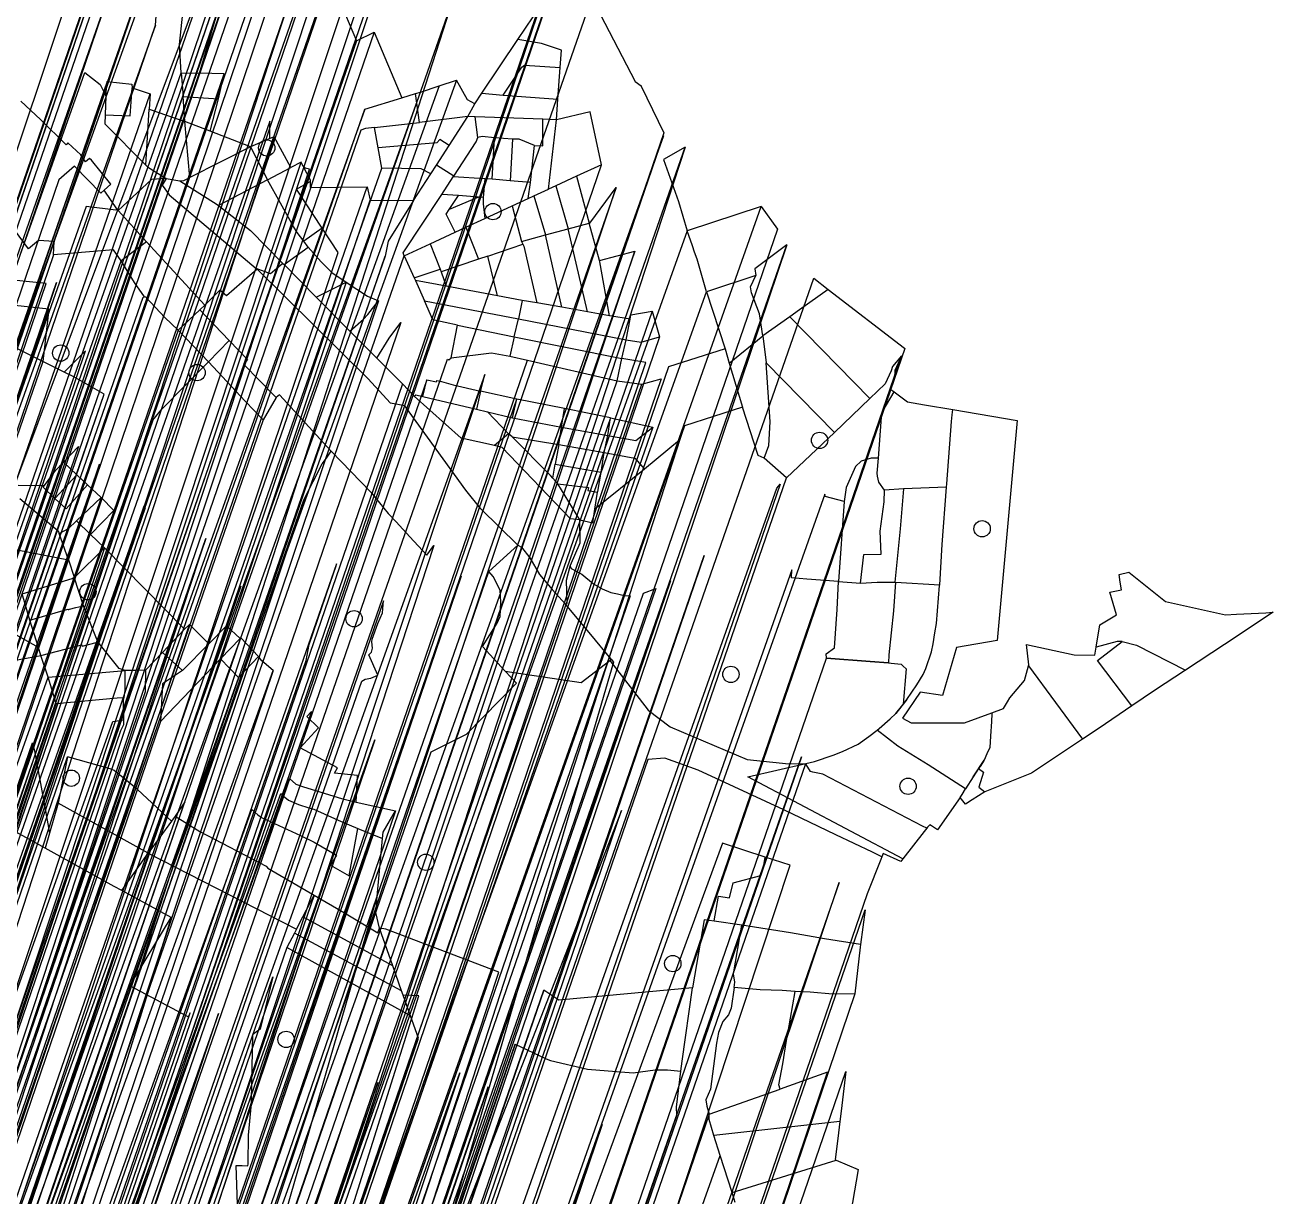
# Model space of a CAD drawing. Extents: x -1515 to 3065, y -1614 to 5536.
# Drawn here: x 1549 to 3065, y 3149 to 4571 of the extents above; entities that cross this region are included whole.
import ezdxf

# ---------------------------------------------------------------- set-up
doc = ezdxf.new("R2010")
doc.units = 0
doc.header["$MEASUREMENT"] = 0
doc.layers.add('0710400000', color=7, linetype='CONTINUOUS')
doc.layers.add('ZONA', color=3, linetype='CONTINUOUS')

msp = doc.modelspace()

# ---------------------------------------------------------------- linework, layer by layer
at = {"layer": '0710400000', "color": 5}
for p, q in [((1895.5, 4959.4), (398.3, 524.1)), ((1718.4, 4954.1), (228.4, 525.2)), ((228.4, 525.2), (1751, 4939.5)), ((1901.3, 4931.8), (373.2, 508.3)), ((1905.2, 4934.1), (383.7, 516.9)), ((383.7, 516.9), (1901.3, 4931.8)), ((398.3, 524.1), (1919.1, 4938.4)), ((398.3, 524.1), (1905.2, 4934.1)), ((1889.1, 4918.1), (355.3, 456.9)), ((373.2, 508.3), (1890.9, 4921.8)), ((1938.6, 4922.9), (442.7, 485.3)), ((442.7, 485.3), (1982.9, 4892.1)), ((474.5, 472.2), (2009.6, 4892.9)), ((1982.9, 4892.1), (474.5, 472.2)), ((2009.6, 4892.9), (499.9, 479.7)), ((538.6, 450.8), (2058, 4866.5)), ((1697.5, 4806.3), (152.5, 320)), ((228.4, 525.2), (1697.5, 4806.3)), ((2234.3, 4771.7), (713.6, 342)), ((712.3, 331.2), (2233.1, 4745.2)), ((2233.1, 4745.2), (721.3, 321.8)), ((1727, 4726), (184.6, 310.2)), ((214.8, 310.4), (1727, 4726)), ((1789.3, 4689.1), (142.4, 292.7)), ((275.3, 300.2), (1789.3, 4689.1)), ((390, 296.1), (1899.5, 4686.6)), ((132.7, 266.4), (1715.5, 4674.4)), ((1640.7, 4654.3), (110.8, 213.6)), ((1644.3, 4662.6), (122.4, 239.9)), ((122.4, 239.9), (1640.7, 4654.3)), ((132.7, 266.4), (1644.3, 4662.6)), ((495.1, 169.4), (1987.3, 4648.2)), ((1657.3, 4628.4), (110.8, 213.6)), ((136.2, 156.6), (1657.3, 4628.4)), ((454.3, 147), (1946, 4626.9)), ((474.6, 158.4), (1967.2, 4637.8)), ((1707.2, 4571.1), (1711.5, 4625)), ((1827.3, 4615.2), (271.9, 96.1)), ((329.3, 104.8), (1851.2, 4615)), ((389.9, 112.7), (1873.6, 4611.4)), ((412, 124.6), (1901, 4611.7)), ((2073, 4615.7), (516, 181.8)), ((667.5, 264.2), (2073, 4615.7)), ((2182.1, 4616.9), (684.5, 205.6)), ((1736.6, 4547.4), (1744.5, 4622.8)), ((1760.9, 4512.7), (1791.6, 4618.1)), ((1925.2, 4614.5), (1951.5, 4551.9)), ((705.8, 212.8), (2237.4, 4604.3)), ((2237.4, 4604.3), (2290, 4502.7)), ((2147.5, 4553.8), (2165.8, 4581.1)), ((1707.2, 4571.1), (136.2, 156.6)), ((183.1, 103.6), (1707.2, 4571.1)), ((1951.5, 4551.9), (412, 124.6)), ((1972.8, 4562.7), (454.3, 147)), ((1951.5, 4551.9), (1972.8, 4562.7)), ((1972.8, 4562.7), (2006.3, 4482.8)), ((2103.7, 4488.5), (2147.5, 4553.8)), ((2176.1, 4548.8), (2147.5, 4553.8)), ((2177.2, 4548.5), (2176.1, 4548.8)), ((2200.2, 4540.5), (2177.2, 4548.5)), ((1738.5, 4513.3), (1736.6, 4547.4)), ((2198.8, 4519.6), (2200.2, 4540.5)), ((2129.6, 4485.9), (2152.3, 4520)), ((2152.3, 4520), (2155.4, 4522.5)), ((2155.4, 4522.5), (2198.8, 4519.6)), ((2196.1, 4481.1), (2198.8, 4519.6)), ((65.1, 123.9), (1621.4, 4513.4)), ((1648.6, 4502.8), (131.6, 107.7)), ((182.9, 98.8), (1738.5, 4513.3)), ((271.9, 96.1), (1790.5, 4511.9)), ((2072.9, 4504.4), (514.4, 180.2)), ((1621.4, 4513.4), (1639.9, 4498.9)), ((1647, 4485.2), (1648.6, 4502.8)), ((1648.6, 4502.8), (1678.7, 4499.3)), ((1738.5, 4513.3), (1740.8, 4484.3)), ((1738.5, 4513.3), (1760.9, 4512.7)), ((1790.5, 4511.9), (1760.9, 4512.7)), ((1783.9, 4481.7), (1790.5, 4511.9)), ((2051.8, 4497.2), (2072.9, 4504.4)), ((2086.3, 4480.3), (2072.9, 4504.4)), ((2290, 4502.7), (2297, 4497.5)), ((182.9, 98.8), (1700.6, 4487.8)), ((474.6, 158.4), (2029.3, 4489.8)), ((2051.8, 4497.2), (495.1, 169.4)), ((1639.9, 4498.9), (1647, 4485.2)), ((1676.7, 4460.8), (1678.8, 4494.9)), ((1678.7, 4499.3), (1678.8, 4494.9)), ((1678.8, 4494.9), (1700.6, 4487.8)), ((1700.6, 4487.8), (1699.6, 4469.1)), ((2006.3, 4482.8), (2023, 4487.9)), ((2023, 4487.9), (2029.3, 4489.8)), ((2027.8, 4452.7), (2023, 4487.9)), ((2029.3, 4489.8), (2051.8, 4497.2)), ((2095, 4475.5), (2103.7, 4488.5)), ((2103.7, 4488.5), (2129.6, 4485.9)), ((2297, 4497.5), (2297.2, 4497)), ((2297.2, 4497), (2324.6, 4440.4)), ((1567.8, 4456.5), (1543.8, 4478.9)), ((1647, 4485.2), (1646.2, 4462.1)), ((1743.1, 4454), (1740.8, 4484.3)), ((1740.8, 4484.3), (1783.9, 4481.7)), ((1773.8, 4442.2), (1783.9, 4481.7)), ((1961.5, 4469), (2006.3, 4482.8)), ((2095, 4475.5), (2086.3, 4480.3)), ((2086.7, 4460.1), (2095, 4475.5)), ((2129.6, 4485.9), (2196.1, 4481.1)), ((2194.4, 4456.2), (2196.1, 4481.1)), ((1961.5, 4469), (412, 124.6)), ((418.2, 45.6), (1961.5, 4469)), ((1646.2, 4462.1), (1645.9, 4451.1)), ((1646.2, 4462.1), (1676.7, 4460.8)), ((1695.7, 4400.8), (1699.6, 4469.1)), ((1699.6, 4469.1), (1743.1, 4454)), ((2086.7, 4460.1), (2027.8, 4452.7)), ((2064, 4424.9), (2086.7, 4460.1)), ((2095.7, 4459.8), (2086.7, 4460.1)), ((2177.6, 4456.8), (2095.7, 4459.8)), ((2098.7, 4434.5), (2095.7, 4459.8)), ((2194.4, 4456.2), (2177.6, 4456.8)), ((2177.7, 4424.6), (2177.6, 4456.8)), ((2235.3, 4465.7), (2194.4, 4456.2)), ((2248.8, 4401.6), (2235.3, 4465.7)), ((1846.2, 4454.4), (323.9, 104.1)), ((1956.5, 4443.5), (428.1, 21.9)), ((1598.9, 4425.8), (1567.8, 4456.5)), ((1645.9, 4451.1), (1695.7, 4400.8)), ((1773.8, 4442.2), (1743.1, 4454)), ((1748.8, 4386), (1743.1, 4454)), ((1822.6, 4423.4), (1773.8, 4442.2)), ((1846.3, 4433.4), (1846.2, 4454.4)), ((1962.2, 4445.5), (1956.5, 4443.5)), ((1973.2, 4446.6), (1962.2, 4445.5)), ((1973.2, 4446.6), (2027.8, 4452.7)), ((1977.7, 4422), (1973.2, 4446.6)), ((2184.6, 4371.7), (2194.4, 4456.2)), ((1851.6, 4435.6), (418.2, 45.6)), ((2324.4, 4436.8), (738.6, -10.3)), ((2324.6, 4440.3), (807, 21.6)), ((807, 21.6), (2324.4, 4436.8)), ((1600.8, 4428), (1598.9, 4425.8)), ((1616.5, 4413.6), (1600.8, 4428)), ((1846.3, 4433.4), (1822.6, 4423.4)), ((1851.6, 4435.6), (1846.3, 4433.4)), ((1871.6, 4398), (1851.6, 4435.6)), ((2048.8, 4428), (1977.7, 4422)), ((2052.5, 4432), (2048.8, 4428)), ((2064, 4424.9), (2052.5, 4432)), ((2069.5, 4387.6), (2096.7, 4429.5)), ((2096.7, 4429.5), (2098.7, 4434.5)), ((2104.2, 4435.9), (2098.7, 4434.5)), ((2119, 4434.4), (2104.2, 4435.9)), ((2116.1, 4383.8), (2119, 4434.4)), ((2141, 4432.7), (2119, 4434.4)), ((2141, 4432.7), (2138.1, 4382)), ((2148.8, 4432.4), (2141, 4432.7)), ((2167.6, 4424.8), (2148.8, 4432.4)), ((2324.6, 4440.4), (2324.6, 4440.3)), ((808.4, 18.8), (2350.7, 4423)), ((2350.7, 4423), (895.7, -25.1)), ((1622.2, 4405), (1616.5, 4413.6)), ((1822.6, 4423.4), (1748.8, 4386)), ((1822.6, 4423.4), (1843.2, 4383.3)), ((1982.2, 4397.3), (1977.7, 4422)), ((2048.5, 4401), (2064, 4424.9)), ((2162.6, 4380), (2167.6, 4424.8)), ((2167.6, 4424.8), (2177.7, 4424.6)), ((2350.7, 4423), (2324.1, 4407.7)), ((428.1, 21.9), (1884, 4404.6)), ((439.9, -19.1), (1982.2, 4397.3)), ((439.9, -19.1), (1894.3, 4396.3)), ((738.6, -10.3), (2248.8, 4401.6)), ((1608.7, 4399.9), (1589.9, 4383.3)), ((1640.8, 4366.8), (1608.7, 4399.9)), ((1627.3, 4408.9), (1622.2, 4405)), ((1629.7, 4407.1), (1627.3, 4408.9)), ((1652.9, 4378), (1629.7, 4407.1)), ((1695.7, 4400.8), (1697.4, 4399.1)), ((1697.4, 4399.1), (1720.4, 4384.9)), ((1843.2, 4383.3), (1871.6, 4398)), ((1884, 4404.6), (1871.6, 4398)), ((1886.6, 4399.5), (1884, 4404.6)), ((1889.1, 4397.4), (1886.6, 4399.5)), ((1886.6, 4399.5), (1895, 4383.3)), ((1894.3, 4396.3), (1889.1, 4397.4)), ((2030.1, 4396.7), (1982.2, 4397.3)), ((2041.5, 4390.3), (2030.1, 4396.7)), ((2041.5, 4390.3), (2048.5, 4401)), ((2069.5, 4387.6), (2048.5, 4401)), ((2248.8, 4401.6), (2218.7, 4387.5)), ((2324.1, 4407.7), (2342.6, 4356.9)), ((1589.9, 4383.3), (67.8, -59.8)), ((1702.5, 4383.4), (1661.8, 4345.9)), ((1720.4, 4384.9), (1702.5, 4383.4)), ((1720.4, 4384.9), (1715.2, 4376.6)), ((1720.4, 4384.9), (1736.9, 4381.9)), ((1736.9, 4381.9), (1741.8, 4382.5)), ((1736.9, 4381.9), (1782.2, 4353.2)), ((1741.8, 4382.5), (1748.8, 4386)), ((1843.2, 4383.3), (1783.8, 4352)), ((1874.9, 4326.4), (1843.2, 4383.3)), ((1878.4, 4371.7), (1895, 4381.2)), ((1895, 4383.3), (1895, 4381.2)), ((1895, 4381.2), (1895.2, 4373.9)), ((2020.8, 4358.1), (2041.5, 4390.3)), ((2055.1, 4365.5), (2069, 4386.7)), ((2069, 4386.7), (2069.5, 4387.6)), ((2107.4, 4384.3), (2069, 4386.7)), ((2107.4, 4384.3), (2105.4, 4361.7)), ((2116.1, 4383.8), (2107.4, 4384.3)), ((2138.1, 4382), (2116.1, 4383.8)), ((2162.6, 4380), (2138.1, 4382)), ((2218.7, 4387.5), (2193.4, 4375.7)), ((2218.7, 4387.5), (2234.1, 4330.5)), ((439.9, -19.1), (1964.3, 4374.7)), ((2266.9, 4373.7), (738.6, -10.3)), ((769, -114.9), (2266.9, 4373.7)), ((1645.1, 4370.8), (1640.8, 4366.8)), ((1645.1, 4370.8), (1652.9, 4378)), ((1661.2, 4346.8), (1645.1, 4370.8)), ((1715.2, 4376.6), (1724, 4365.1)), ((1909.6, 4324.4), (1878.4, 4371.7)), ((1895.2, 4373.9), (1964.3, 4374.7)), ((1964.3, 4374.7), (1968.1, 4358.5)), ((2160.1, 4360.7), (2162.6, 4380)), ((2166.8, 4363.7), (2184.6, 4371.7)), ((2193.4, 4375.7), (2184.6, 4371.7)), ((2193.4, 4375.7), (2208.6, 4323.6)), ((2234.8, 4330.7), (2266.9, 4373.7)), ((1623, 4351), (67.8, -59.8)), ((460.5, -100.1), (1968.1, 4358.5)), ((895.7, -25.1), (2442.9, 4350.9)), ((1659.1, 4346.4), (1623, 4351)), ((1724, 4365.1), (1829.7, 4275.4)), ((1782.2, 4353.2), (1783.8, 4352)), ((1783.8, 4352), (1822.6, 4321.8)), ((1968.1, 4358.5), (2020.8, 4358.1)), ((2020.8, 4358.1), (1990, 4308.5)), ((2008.2, 4294.4), (2055.1, 4365.5)), ((2075.1, 4364), (2055.1, 4365.5)), ((2064.1, 4347), (2075.1, 4364)), ((2099.5, 4362.1), (2064.1, 4347)), ((2099.5, 4362.1), (2075.1, 4364)), ((2105.4, 4361.7), (2099.5, 4362.1)), ((2105.4, 4361.7), (2105.3, 4354.2)), ((2105.3, 4354.2), (2107.2, 4336.4)), ((2107.2, 4336.4), (2140.5, 4351.8)), ((2140.5, 4351.8), (2160.1, 4360.7)), ((2140.5, 4351.8), (2151.9, 4308.3)), ((2160.1, 4360.7), (2166.8, 4363.7)), ((2166.8, 4363.7), (2181.1, 4316.2)), ((2342.6, 4356.9), (2353.2, 4321.4)), ((2442.9, 4350.9), (2353.2, 4321.4)), ((2442.9, 4350.9), (2462.7, 4323.1)), ((1552.9, 4299.2), (1524.8, 4337.9)), ((1661.2, 4346.8), (1659.1, 4346.4)), ((1661.8, 4345.9), (1661.2, 4346.8)), ((1661.8, 4345.9), (1696.5, 4308)), ((2060.5, 4341.5), (2064.1, 4347)), ((2071.1, 4319.8), (2060.5, 4341.5)), ((2084.1, 4325.8), (2107.2, 4336.4)), ((2353.2, 4321.4), (769, -114.9)), ((2462.7, 4323.1), (944.5, -94.2)), ((1822.6, 4321.8), (1862, 4281.6)), ((1879.5, 4319.3), (1874.9, 4326.4)), ((1909.6, 4324.4), (1887.4, 4308.8)), ((1929, 4295), (1909.6, 4324.4)), ((2071.1, 4319.8), (2084.1, 4325.8)), ((2084.1, 4325.8), (2099.6, 4286.7)), ((2181.1, 4316.2), (2208.6, 4323.6)), ((2208.6, 4323.6), (2234.1, 4330.5)), ((2232.1, 4222.9), (2208.6, 4323.6)), ((2234.1, 4330.5), (2234.8, 4330.7)), ((2246.4, 4285.3), (2234.1, 4330.5)), ((2359.4, 4303.2), (2353.2, 4321.4)), ((1584.2, 4308.3), (67.8, -59.8)), ((1565, 4309.6), (1552.9, 4299.2)), ((1584.2, 4308.3), (1565, 4309.6)), ((1583.4, 4292.1), (1584.2, 4308.3)), ((1696.5, 4308), (1665.6, 4284.7)), ((1696.5, 4308), (1767.1, 4231)), ((1887.4, 4308.8), (1879.5, 4319.3)), ((1892.8, 4301.6), (1887.4, 4308.8)), ((1990, 4308.5), (1986.1, 4290.4)), ((2009.5, 4290.9), (2040.9, 4305.6)), ((2040.9, 4305.6), (2071.1, 4319.8)), ((2040.9, 4305.6), (2053, 4274.6)), ((2151.9, 4308.3), (2181.1, 4316.2)), ((2151.9, 4308.3), (2153.6, 4304.9)), ((2200.8, 4228.4), (2181.1, 4316.2)), ((1583.4, 4292.1), (62.1, -157.9)), ((460.5, -100.1), (1929, 4295)), ((1986.1, 4290.4), (460.5, -100.1)), ((469.3, -134.3), (2009.5, 4290.9)), ((469.3, -134.3), (1986.1, 4290.4)), ((2289.3, 4296.5), (769, -114.9)), ((790.6, -189), (2289.3, 4296.5)), ((944.5, -94.2), (2474.2, 4304.1)), ((2474.2, 4304.1), (972.8, -140.7)), ((1656.4, 4298.1), (1583.4, 4292.1)), ((1665.6, 4284.7), (1656.4, 4298.1)), ((1863.4, 4280.2), (1892.8, 4301.6)), ((1892.8, 4301.6), (1908.6, 4283.4)), ((2009.5, 4290.9), (2008.2, 4294.4)), ((2009.5, 4290.9), (2021.5, 4264)), ((2110.8, 4290.5), (2099.6, 4286.7)), ((2110.8, 4290.5), (2153.6, 4304.9)), ((2122.6, 4242.4), (2110.8, 4290.5)), ((2153.6, 4304.9), (2154.7, 4302.5)), ((2154.7, 4302.5), (2170.3, 4233.7)), ((2246.4, 4285.3), (2289.3, 4296.5)), ((2361.9, 4295.3), (2359.4, 4303.2)), ((2365.1, 4286.9), (2361.9, 4295.3)), ((2474.2, 4304.1), (2435.2, 4275.2)), ((103.8, -157.2), (1665.6, 4284.7)), ((1681.8, 4258.7), (1665.6, 4284.7)), ((1829.7, 4275.4), (1830.7, 4274.6)), ((1846.8, 4268.9), (1829.7, 4275.4)), ((1862, 4281.6), (1846.8, 4268.9)), ((1862, 4281.6), (1863.4, 4280.2)), ((1902.3, 4240.6), (1863.4, 4280.2)), ((1908.6, 4283.4), (1921.6, 4270.7)), ((2098.3, 4286.3), (2054.1, 4271.4)), ((2099.6, 4286.7), (2098.3, 4286.3)), ((2246.8, 4283.8), (2246.4, 4285.3)), ((2258.7, 4218.2), (2246.8, 4283.8)), ((2376.6, 4247.2), (2365.1, 4286.9)), ((2435.2, 4275.2), (2436.3, 4267)), ((972.8, -140.7), (2506.7, 4263.7)), ((1574.5, 4257.4), (1517.8, 4263)), ((1830.7, 4274.6), (1793.5, 4242.3)), ((1832.8, 4272.8), (1830.7, 4274.6)), ((1965, 4142.1), (1832.8, 4272.8)), ((1921.6, 4270.7), (1938.8, 4259.1)), ((2021.5, 4264), (2053, 4274.6)), ((2021.5, 4264), (2022.9, 4260.8)), ((2022.9, 4260.8), (2033.8, 4236.3)), ((2060.4, 4253.9), (2022.9, 4260.8)), ((2053, 4274.6), (2054.1, 4271.4)), ((2054.1, 4271.4), (2060.4, 4253.9)), ((2436.3, 4267), (2376.6, 4247.2)), ((2430, 4253.3), (2436.3, 4267)), ((2506.7, 4263.7), (2524.4, 4250.2)), ((62.1, -157.9), (1574.5, 4257.4)), ((67.6, -157.4), (1587.2, 4258.7)), ((1587.2, 4258.7), (103.8, -157.2)), ((1938.8, 4259.1), (468.3, -134.7)), ((790.6, -189), (2376.6, 4247.2)), ((1694, 4241.2), (1681.8, 4258.7)), ((1785.3, 4249.1), (1767.1, 4231)), ((1793.5, 4242.3), (1785.3, 4249.1)), ((1902.3, 4240.6), (1938.8, 4259.1)), ((1938.8, 4259.1), (1964.7, 4242)), ((2122.6, 4242.4), (2060.4, 4253.9)), ((2376.6, 4247.2), (2399.1, 4177.9)), ((2431.3, 4246), (2430, 4253.3)), ((2440.8, 4220.3), (2431.3, 4246)), ((2524.4, 4250.2), (2489.5, 4225.3)), ((2524.4, 4250.2), (2617.1, 4178.8)), ((147, -198.3), (1692.4, 4240.7)), ((1978, 4236.2), (493.9, -192.6)), ((1577.6, 4226.3), (1521.3, 4232)), ((1692.4, 4240.7), (1694, 4241.2)), ((1695.7, 4240.6), (1694, 4241.2)), ((1718.5, 4216), (1695.7, 4240.6)), ((1767.1, 4231), (1761.2, 4225.4)), ((1943.4, 4199.5), (1902.3, 4240.6)), ((1964.7, 4242), (1978, 4236.2)), ((1965.2, 4219.6), (1978, 4236.2)), ((2033.8, 4236.3), (2148.2, 4214.4)), ((2044, 4213.2), (2033.8, 4236.3)), ((2152.5, 4236.8), (2122.6, 4242.4)), ((2152.5, 4236.8), (2148.2, 4214.4)), ((2170.3, 4233.7), (2152.5, 4236.8)), ((2200.8, 4228.4), (2170.3, 4233.7)), ((62.1, -157.9), (1577.6, 4226.3)), ((2310.5, 4223.8), (790.6, -189)), ((1577.6, 4226.3), (1570.4, 4162.5)), ((1734.7, 4200.6), (1718.5, 4216)), ((1761.2, 4225.4), (1734.7, 4200.6)), ((1761.2, 4225.4), (1796.8, 4187.9)), ((1959.9, 4213.8), (1965.2, 4219.6)), ((2142.9, 4192.5), (2148.2, 4214.4)), ((2148.2, 4214.4), (2278.8, 4189)), ((2232.1, 4222.9), (2200.8, 4228.4)), ((2258.7, 4218.2), (2232.1, 4222.9)), ((2258.9, 4218.2), (2258.7, 4218.2)), ((2283.7, 4213.9), (2258.9, 4218.2)), ((2283.7, 4213.9), (2284.8, 4219.4)), ((2284.8, 4219.4), (2310.5, 4223.8)), ((2310.5, 4223.8), (2319.6, 4192.4)), ((2445.1, 4193.7), (2440.8, 4220.3)), ((2477.9, 4217), (2445.1, 4193.7)), ((2489.5, 4225.3), (2477.9, 4217)), ((2574.8, 4117.5), (2477.9, 4217)), ((1734.7, 4200.6), (187.5, -241.9)), ((2005.1, 4209.8), (497, -199.5)), ((1771.7, 4162.2), (1734.7, 4200.6)), ((1943.4, 4199.5), (1959.9, 4213.8)), ((1976, 4166.8), (1943.4, 4199.5)), ((1991.1, 4190.8), (2005.1, 4209.8)), ((2074.1, 4206.7), (2044, 4213.2)), ((2066.4, 4166.9), (2074.1, 4206.7)), ((2074.1, 4206.7), (2142.9, 4192.5)), ((2278.8, 4189), (2283.7, 4213.9)), ((2319.6, 4192.4), (807.8, -248.4)), ((1570.4, 4162.5), (1509.4, 4192.9)), ((1796.8, 4187.9), (1771.7, 4162.2)), ((1796.8, 4187.9), (1819.1, 4164.9)), ((1976, 4166.8), (1991.1, 4190.8)), ((2142.9, 4192.5), (2137.8, 4169.1)), ((2142.9, 4192.5), (2273.5, 4166.1)), ((2273.5, 4166.1), (2278.8, 4189)), ((2278.8, 4189), (2297.3, 4186.1)), ((2297.3, 4186.1), (2319.6, 4192.4)), ((2404.2, 4160.6), (2445.1, 4193.7)), ((2445.1, 4193.7), (2448.8, 4161.1)), ((143.3, -201.9), (1622.2, 4175.7)), ((2617.5, 4178.5), (1098.5, -237.6)), ((1098.5, -237.6), (2613.4, 4169.5)), ((1622.2, 4175.7), (1596.4, 4149.6)), ((2066.4, 4166.9), (2115.5, 4173)), ((2115.5, 4173), (2137.8, 4169.1)), ((2137.8, 4169.1), (2159, 4164.2)), ((2399.1, 4177.9), (2330.2, 4156.1)), ((2399.1, 4177.9), (2404.2, 4160.6)), ((2613.4, 4169.5), (2602.6, 4156.3)), ((2613.4, 4169.5), (2605.3, 4151.5)), ((2617.1, 4178.8), (2617.5, 4178.5)), ((22.4, -310.7), (1570.4, 4161.9)), ((534.1, -253.7), (2062.1, 4165.5)), ((633, -280.6), (2159, 4164.2)), ((807.8, -248.4), (2303, 4161.2)), ((2330.2, 4156.1), (814.3, -271.3)), ((1596.4, 4149.6), (1570.4, 4162.5)), ((1570.4, 4161.9), (1570.4, 4162.5)), ((1715.1, 4104.6), (1771.7, 4162.2)), ((1816.3, 4114.5), (1771.7, 4162.2)), ((1819.1, 4164.9), (1814.3, 4159.4)), ((1814.3, 4159.4), (1854, 4118.9)), ((2007.3, 4135.5), (1976, 4166.8)), ((2062.1, 4165.5), (2063.5, 4164.5)), ((2063.5, 4164.5), (2066.4, 4166.9)), ((2159, 4164.2), (2268, 4139.1)), ((2268, 4139.1), (2273.5, 4166.1)), ((2303, 4161.2), (2273.5, 4166.1)), ((2404.2, 4160.6), (2420.1, 4107.2)), ((2448.8, 4161.1), (2531.8, 4076.5)), ((2453.9, 4089.4), (2448.8, 4161.1)), ((2602.6, 4156.3), (2600.9, 4151.3)), ((2037, 4140.1), (522.7, -257.8)), ((2107.4, 4146.9), (534.1, -253.7)), ((2107.4, 4146.9), (631.7, -280.2)), ((744.5, -301.3), (2268, 4139.1)), ((2321.6, 4141.4), (814.3, -271.3)), ((1608.1, 4143.8), (1596.4, 4149.6)), ((1644.8, 4122.9), (1608.1, 4143.8)), ((1992.8, 4112), (1965, 4142.1)), ((2031.9, 4120.1), (2037, 4140.1)), ((2037, 4140.1), (2048.4, 4137.7)), ((2048.4, 4137.7), (2048.8, 4139.5)), ((2048.8, 4139.5), (2054.8, 4138.1)), ((2102.2, 4126.4), (2107.4, 4146.9)), ((2268, 4139.1), (2298.1, 4135)), ((2298.1, 4135), (2321.6, 4141.4)), ((2600.9, 4151.3), (2593.6, 4135.4)), ((2604.9, 4142.2), (2602.2, 4134)), ((2605.3, 4151.5), (2604.9, 4142.2)), ((2007.3, 4135.5), (507.8, -225.1)), ((779.3, -281.7), (2298.1, 4135)), ((2021.6, 4120.4), (2007.3, 4135.5)), ((2054.8, 4138.1), (2068.8, 4134.3)), ((2068.8, 4134.3), (2102.2, 4126.4)), ((2102.2, 4126.4), (2097, 4104.5)), ((2146.3, 4116.8), (2102.2, 4126.4)), ((2593.6, 4135.4), (2574.8, 4117.5)), ((2591.1, 4103), (2604.5, 4125.6)), ((2602.2, 4134), (2599.2, 4129.5)), ((2599.2, 4129.5), (2602.7, 4126.9)), ((2602.7, 4126.9), (2604.5, 4125.6)), ((2604.5, 4125.6), (2620.7, 4113.6)), ((95.1, -356), (1644.8, 4122.9)), ((130.3, -295.6), (1644.8, 4122.9)), ((631.7, -280.2), (2146.3, 4116.8)), ((1838.1, 4091.8), (1816.3, 4114.5)), ((1854, 4118.9), (1838.1, 4091.8)), ((1857.9, 4122.1), (1854, 4118.9)), ((1920.8, 4053.6), (1857.9, 4122.1)), ((2010.3, 4108.8), (1992.8, 4112)), ((2084.4, 4006.2), (2010.3, 4108.8)), ((2021.6, 4120.4), (2023.4, 4122.2)), ((2078.7, 4069.4), (2021.6, 4120.4)), ((2023.4, 4122.2), (2031.9, 4120.1)), ((2031.9, 4120.1), (2097, 4104.5)), ((2140.8, 4094.2), (2146.3, 4116.8)), ((2204.1, 4105.4), (2146.3, 4116.8)), ((2531.8, 4076.5), (2574.8, 4117.5)), ((2620.7, 4113.6), (2641.4, 4110.1)), ((2641.4, 4110.1), (2675.5, 4104.3)), ((2259.9, 4094.3), (744.5, -301.3)), ((1703.9, 4091.5), (1715.1, 4104.6)), ((2097, 4104.5), (2110.5, 4101.3)), ((2136, 4074.7), (2110.5, 4101.3)), ((2110.5, 4101.3), (2140.8, 4094.2)), ((2140.8, 4094.2), (2200.3, 4082.8)), ((2200.3, 4082.8), (2204.1, 4105.4)), ((2259.9, 4094.3), (2204.1, 4105.4)), ((2256.5, 4072.8), (2259.9, 4094.3)), ((2259.9, 4094.3), (2311.5, 4082.6)), ((2420.1, 4107.2), (2349.7, 4084.4)), ((2439.4, 4048.4), (2420.1, 4107.2)), ((2585.6, 4045), (2589, 4095)), ((2589, 4095), (2591.1, 4103)), ((2673.9, 4089.6), (2674.8, 4097.7)), ((2674.8, 4097.7), (2675.5, 4104.3)), ((2675.5, 4104.3), (2754, 4091)), ((1703.9, 4091.5), (184.1, -324.1)), ((216.7, -341.6), (1703.9, 4091.5)), ((1838.1, 4091.8), (289.5, -380)), ((2311.5, 4082.6), (785.9, -307.5)), ((814.3, -271.3), (2349.7, 4084.4)), ((872.9, -471.9), (2349.7, 4084.4)), ((2197.1, 4061.7), (2200.3, 4082.8)), ((2200.3, 4082.8), (2256.5, 4072.8)), ((2290.8, 4066.5), (2311.5, 4082.6)), ((2349.7, 4084.4), (2343.7, 4067)), ((2452.4, 4060.4), (2453.9, 4089.4)), ((2668.5, 4014), (2673.9, 4089.6)), ((2754, 4091), (2729.5, 3823.9)), ((2119.1, 4060.4), (2078.7, 4069.4)), ((2136, 4074.7), (2119.1, 4060.4)), ((2140.4, 4071.2), (2136, 4074.7)), ((2187, 4024.2), (2140.4, 4071.2)), ((2140.4, 4071.2), (2197.1, 4061.7)), ((2252.4, 4051.9), (2256.5, 4072.8)), ((2256.5, 4072.8), (2290.8, 4066.5)), ((2343.7, 4067), (2301.1, 4031.6)), ((2473.8, 4021.2), (2531.8, 4076.5)), ((1613.9, 4059.5), (95.1, -356)), ((1595.6, 4040.1), (1613.9, 4059.5)), ((1914.9, 4045.3), (1920.8, 4053.6)), ((1920.8, 4053.6), (1968.8, 4003.9)), ((2128.5, 4058.3), (2119.1, 4060.4)), ((2211.3, 3971.3), (2128.5, 4058.3)), ((2197.1, 4061.7), (2192.9, 4037.7)), ((2197.1, 4061.7), (2252.4, 4051.9)), ((2248.5, 4028.3), (2252.4, 4051.9)), ((2252.4, 4051.9), (2289.4, 4045.2)), ((2446.5, 4045.1), (2439.4, 4048.4)), ((2446.5, 4045.1), (2452.4, 4060.4)), ((1639.4, 4037.8), (105, -362.5)), ((139, -396.8), (1677.4, 4039.5)), ((139, -396.8), (1639.4, 4037.8)), ((1677.4, 4039.5), (184.1, -324.1)), ((1585.7, 4030.2), (1595.6, 4040.1)), ((1611.6, 4025), (1595.6, 4040.1)), ((1887.3, 3994.4), (1909.7, 4038.1)), ((1909.7, 4038.1), (1914.9, 4045.3)), ((2189.9, 4020.9), (2192.9, 4037.7)), ((2192.9, 4037.7), (2248.5, 4028.3)), ((2289.4, 4045.2), (2301.1, 4031.6)), ((2473.8, 4021.2), (2446.5, 4045.1)), ((2557.5, 4035.1), (2546.1, 4009.6)), ((2564.3, 4041.4), (2557.5, 4035.1)), ((2576.7, 4045), (2564.3, 4041.4)), ((2585.6, 4045), (2576.7, 4045)), ((2584, 4027.1), (2585.6, 4045)), ((949, -400.3), (2473.8, 4021.2)), ((1572.6, 4012.1), (1585.7, 4030.2)), ((1611.6, 4025), (1584.9, 3996.2)), ((1624.6, 4012.7), (1611.6, 4025)), ((2189.9, 4020.9), (2187, 4024.2)), ((2195.9, 4014.1), (2189.9, 4020.9)), ((2301.1, 4031.6), (2241, 3983.2)), ((2244.4, 4004.8), (2248.5, 4028.2)), ((2248.5, 4028.2), (2248.5, 4028.3)), ((2584.2, 4023.3), (2584, 4027.1)), ((2585.9, 4016.1), (2584.2, 4023.3)), ((872.9, -471.9), (2462, 4008.6)), ((2465.8, 4013.6), (949, -400.3)), ((1540.4, 4012.2), (1572.6, 4012.1)), ((1571, 4009.8), (1572.6, 4012.1)), ((1584.9, 3996.2), (1571, 4009.8)), ((1624.6, 4012.7), (1598.6, 3983.5)), ((1641.4, 3997.2), (1624.6, 4012.7)), ((1968.8, 4003.9), (1989.9, 3978)), ((2102.5, 3983.5), (2084.4, 4006.2)), ((2196, 4014), (2195.9, 4014.1)), ((2195.9, 4014.1), (2233.2, 4009.7)), ((2222.8, 3970.2), (2196, 4014)), ((2233.2, 4009.7), (2232.4, 4006)), ((2232.4, 4006), (2244.2, 4004)), ((2241, 3983.2), (2244.2, 4004)), ((2244.2, 4004), (2244.4, 4004.8)), ((2462, 4008.6), (2465.8, 4013.6)), ((2546.1, 4009.6), (2543.9, 3992.7)), ((2592.7, 4006.3), (2585.9, 4016.1)), ((2592.4, 3992), (2592.7, 4006.3)), ((2615.6, 4008), (2592.7, 4006.3)), ((2615.6, 4008), (2611.8, 3959.2)), ((2668.2, 4010.1), (2615.6, 4008)), ((2662.7, 3940.3), (2668.2, 4010.1)), ((2668.2, 4010.1), (2668.5, 4014)), ((1641.4, 3997.2), (142.3, -400.2)), ((1693.2, 3987), (216.7, -341.6)), ((352.6, -413.3), (1887.3, 3994.4)), ((1887.3, 3994.4), (407.2, -442)), ((2520.4, 4001.4), (956.6, -406.2)), ((1542.3, 3996.3), (1589.2, 3956.9)), ((1598.6, 3983.5), (1584.9, 3996.2)), ((1611.4, 3968.9), (1641.4, 3997.2)), ((1656.6, 3981.4), (1641.4, 3997.2)), ((1695.1, 3985.2), (1693.2, 3987)), ((2520.6, 3998.6), (2520.4, 4001.4)), ((2543.9, 3992.7), (2520.6, 3998.6)), ((2543.9, 3992.7), (2536.8, 3895.5)), ((2587.5, 3956.6), (2592.4, 3992)), ((1692.9, 3983.9), (142.3, -400.2)), ((174.4, -432.5), (1695.1, 3985.2)), ((174.4, -432.5), (1692.9, 3983.9)), ((1628.2, 3952.6), (1656.6, 3981.4)), ((1989.9, 3978), (1999.5, 3967.8)), ((2147.3, 3939.3), (2102.5, 3983.5)), ((2238.4, 3966.5), (2241, 3983.2)), ((1589.2, 3956.9), (1590.4, 3953.5)), ((1590.4, 3953.5), (1601.8, 3959.9)), ((1601.8, 3959.9), (1611.4, 3968.9)), ((1611.4, 3968.9), (1628.2, 3952.6)), ((1999.5, 3967.8), (2016.3, 3949.7)), ((2222.8, 3970.2), (2211.3, 3971.3)), ((2223, 3942.3), (2222.8, 3970.2)), ((2222.8, 3970.2), (2238.4, 3966.5)), ((2588.5, 3928.5), (2587.5, 3956.6)), ((2611.8, 3959.2), (2605.4, 3894.4)), ((237, -495.8), (1768.3, 3947.4)), ((1768.3, 3947.4), (289.5, -380)), ((307.7, -497), (1768.3, 3947.4)), ((1601.8, 3921.8), (1590.4, 3953.5)), ((1628.2, 3952.6), (1644.8, 3936.7)), ((2016.3, 3949.7), (2036.8, 3927.5)), ((2211.2, 3915.4), (2223, 3942.3)), ((1645.3, 3936.2), (174.4, -432.5)), ((2045.5, 3939), (582.8, -518.2)), ((853.9, -489.9), (2373.7, 3926.8)), ((2373.7, 3926.8), (872.9, -471.9)), ((1539.1, 3934), (1601.8, 3921.8)), ((1609.2, 3900.8), (1645.3, 3936.2)), ((1644.8, 3936.7), (1645.3, 3936.2)), ((1742.7, 3837.3), (1645.3, 3936.2)), ((2036.8, 3927.5), (2045.5, 3939)), ((2112.3, 3907.4), (2147.3, 3939.3)), ((2147.3, 3939.3), (2151.7, 3937.1)), ((2151.7, 3937.1), (2161.9, 3924.3)), ((2563.5, 3893.3), (2567.7, 3928)), ((2567.7, 3928), (2588.5, 3928.5)), ((2659.8, 3891.4), (2662.7, 3940.3)), ((1927, 3916.9), (407.2, -442)), ((1601.8, 3921.8), (1608.6, 3900.5)), ((1919.5, 3893.5), (1926.7, 3914.2)), ((1926.7, 3914.2), (1927, 3916.9)), ((2161.9, 3924.3), (2173.6, 3903.9)), ((2206.5, 3897.1), (2210.8, 3913.8)), ((2210.8, 3913.8), (2211.2, 3915.4)), ((2210.8, 3913.8), (2212.1, 3911)), ((2212.1, 3911), (2225.1, 3904.3)), ((548.5, -509.5), (2078.5, 3901.8)), ((2078.5, 3901.8), (572.1, -518.9)), ((592.7, -509.1), (2112.3, 3907.4)), ((812.3, -520.5), (2332.7, 3896.2)), ((2332.7, 3896.2), (831.3, -508.9)), ((2480.2, 3909.6), (928.5, -492.1)), ((1545.2, 3880.3), (1605.9, 3899.2)), ((1605.9, 3899.2), (1608.6, 3900.5)), ((1608.6, 3900.5), (1609.2, 3900.8)), ((1619.7, 3866), (1608.6, 3900.5)), ((2117.5, 3901.4), (2112.3, 3907.4)), ((2126, 3884.8), (2117.5, 3901.4)), ((2173.6, 3903.9), (2189.2, 3885.8)), ((2207.1, 3868.5), (2206.5, 3897.1)), ((2225.1, 3904.3), (2239.2, 3892.7)), ((2479.7, 3899.9), (2480.2, 3909.6)), ((2498.3, 3898.1), (2479.7, 3899.9)), ((2536.8, 3895.5), (2498.3, 3898.1)), ((2877.6, 3904), (2889.3, 3906.6)), ((2879.1, 3894.6), (2877.6, 3904)), ((2889.3, 3906.6), (2934.2, 3871.1)), ((283.8, -542.9), (1811.1, 3889.7)), ((1811.1, 3889.7), (307.7, -497)), ((771.6, -537.3), (2300, 3881.1)), ((2314.8, 3886.9), (796.3, -528.8)), ((1894.1, 3819), (1919.5, 3893.5)), ((2126.8, 3870.2), (2126, 3884.8)), ((2189.2, 3885.8), (2205.3, 3867.7)), ((2239.2, 3892.7), (2249.9, 3886.6)), ((2249.9, 3886.6), (2260.2, 3882.2)), ((2260.2, 3882.2), (2268.4, 3880.2)), ((2300, 3881.1), (2314.8, 3886.9)), ((2535.4, 3861.2), (2536.8, 3895.5)), ((2536.8, 3895.5), (2563.5, 3893.3)), ((2563.5, 3893.3), (2583.9, 3894.6)), ((2583.9, 3894.6), (2605.4, 3894.4)), ((2605.9, 3894.4), (2603.6, 3859.6)), ((2605.4, 3894.4), (2605.9, 3894.4)), ((2605.9, 3894.4), (2659.8, 3891.4)), ((2655.8, 3844.5), (2659.7, 3890.5)), ((2659.7, 3890.5), (2659.8, 3891.4)), ((2866.4, 3882.6), (2880.7, 3885.1)), ((2874.5, 3855), (2866.4, 3882.6)), ((2880.7, 3885.1), (2879.1, 3894.6)), ((1984.1, 3871.8), (481.2, -481.1)), ((2283.6, 3878), (769.9, -537.5)), ((1554.8, 3848.6), (1545.2, 3880.3)), ((1610.6, 3863.7), (1618, 3865.6)), ((1618, 3865.6), (1619.7, 3866)), ((1637.1, 3821.9), (1619.7, 3866)), ((1982.9, 3857.3), (1984.1, 3871.8)), ((2125.8, 3852.9), (2126.8, 3870.2)), ((2205.3, 3867.7), (2207.1, 3868.5)), ((2236.2, 3831.1), (2205.3, 3867.7)), ((2268.4, 3880.2), (2276.6, 3878.5)), ((2276.6, 3878.5), (2283.6, 3878)), ((2934.2, 3871.1), (3006.7, 3855)), ((1565.2, 3815.1), (1490.1, 3857.4)), ((1554.8, 3848.6), (1600.7, 3861.9)), ((1600.7, 3861.9), (1601.2, 3861.3)), ((1601.2, 3861.3), (1602.2, 3861.5)), ((1602.2, 3861.5), (1602.9, 3861.6)), ((1602.9, 3861.6), (1610.6, 3863.7)), ((1977.4, 3844.4), (1982.9, 3857.3)), ((2122.2, 3844.9), (2125.8, 3852.9)), ((2532.1, 3814.7), (2535.4, 3861.2)), ((2603.6, 3859.6), (2598, 3806.1)), ((2854.4, 3842.7), (2874.5, 3855)), ((3064.6, 3858.1), (3005.8, 3818.9)), ((3006.7, 3855), (3020.2, 3855.6)), ((3020.2, 3855.6), (3055.8, 3857.2)), ((3055.8, 3857.2), (3064.6, 3858.1)), ((3055.8, 3857.2), (3055.8, 3857.2)), ((271.2, -530.4), (1748.6, 3843.3)), ((1565.2, 3815.1), (1554.8, 3848.6)), ((1715.8, 3809.3), (1742.7, 3837.3)), ((1748.6, 3843.3), (1742.7, 3837.3)), ((1772.2, 3819.7), (1748.6, 3843.3)), ((1793.5, 3841.7), (1772.2, 3819.7)), ((1810.1, 3826.1), (1793.5, 3841.7)), ((1970.3, 3825.2), (1977.4, 3844.4)), ((2104.4, 3816.6), (2122.2, 3844.9)), ((2654, 3833), (2655.8, 3844.5)), ((2849.7, 3815.7), (2854.4, 3842.7)), ((310.4, -569.4), (1811, 3827)), ((1618.1, 3817), (1635.4, 3821.4)), ((1635.4, 3821.4), (1637.1, 3821.9)), ((1663.1, 3789.8), (1637.1, 3821.9)), ((1810.1, 3826.1), (1786.1, 3801.3)), ((1811, 3827), (1810.1, 3826.1)), ((1832.2, 3804.4), (1811, 3827)), ((1970.1, 3822), (1970.3, 3825.2)), ((1971, 3814.2), (1970.1, 3822)), ((2260.9, 3800.9), (2236.2, 3831.1)), ((2651.8, 3819.8), (2654, 3833)), ((2729.5, 3823.9), (2680, 3815.2)), ((2875.4, 3822.6), (2849.7, 3815.7)), ((2851.4, 3799.5), (2881.4, 3822.5)), ((2881.4, 3822.5), (2875.4, 3822.6)), ((2881.4, 3822.5), (2898.7, 3818.1)), ((1507.4, 3794.4), (1568.1, 3805.6)), ((1568.1, 3805.6), (1565.2, 3815.1)), ((1568.1, 3805.6), (1617.9, 3818.3)), ((1577.1, 3779), (1568.1, 3805.6)), ((1617.9, 3818.3), (1618.1, 3817)), ((1695, 3787.8), (1715.8, 3809.3)), ((1740.1, 3787.2), (1715.8, 3809.3)), ((1772.2, 3819.7), (1740.1, 3787.2)), ((1890.1, 3799.5), (1894.1, 3819)), ((1966.5, 3806.1), (1969.8, 3809.7)), ((1977.3, 3781.8), (1966.5, 3806.1)), ((1969.8, 3809.7), (1971, 3814.2)), ((2132.1, 3786.6), (2104.4, 3816.6)), ((2521.9, 3807.6), (2532.1, 3814.7)), ((2522.3, 3802.3), (2521.9, 3807.6)), ((2598, 3806.1), (2597.4, 3796.5)), ((2643, 3789.7), (2649.6, 3809.8)), ((2649.6, 3809.8), (2651.8, 3819.8)), ((2680, 3815.2), (2663, 3756.9)), ((2768, 3794.3), (2765, 3818.8)), ((2765, 3818.8), (2823.2, 3806.2)), ((2823.2, 3806.2), (2848, 3805.8)), ((2848, 3805.8), (2849.7, 3815.7)), ((2898.7, 3818.1), (2958.4, 3787.8)), ((3005.8, 3818.9), (2958.4, 3787.8)), ((365, -624.6), (1890.1, 3799.5)), ((2263.7, 3797.4), (938.8, -721.6)), ((995.7, -624.4), (2522.3, 3802.3)), ((1670.3, 3787.2), (1663.1, 3789.8)), ((1786.1, 3801.3), (1713.4, 3725.3)), ((1786.1, 3801.3), (1808, 3778.8)), ((1832.2, 3804.4), (1808, 3778.8)), ((1836.6, 3799.2), (1832.2, 3804.4)), ((1850.1, 3787.1), (1836.6, 3799.2)), ((2224.3, 3772.6), (2259, 3799.5)), ((2259, 3799.5), (2260.9, 3800.9)), ((2259, 3799.5), (2305.7, 3739.2)), ((2260.9, 3800.9), (2263.7, 3797.4)), ((2522.3, 3802.3), (2575.3, 3798.4)), ((2575.3, 3798.4), (2522.3, 3802.3)), ((2575.3, 3798.4), (2597.4, 3796.5)), ((2597.4, 3796.5), (2575.3, 3798.4)), ((2597.4, 3796.5), (2600.9, 3796.1)), ((2600.9, 3796.1), (2612.8, 3794.8)), ((2612.8, 3794.8), (2615.3, 3792.5)), ((2615.3, 3792.5), (2619.1, 3789.2)), ((2639.6, 3782.4), (2643, 3789.7)), ((2762.6, 3775.2), (2767.7, 3793)), ((2767.7, 3793), (2768, 3794.3)), ((2767.7, 3793), (2833.1, 3703.8)), ((2893.1, 3744.3), (2851.4, 3799.5)), ((-4.4, -642.7), (1577.1, 3779)), ((1808, 3778.8), (200.7, -731.2)), ((217.9, -748.3), (1850.1, 3787.1)), ((1850.1, 3787.1), (350.5, -648.2)), ((1577.1, 3779), (1670.3, 3787.2)), ((1586.7, 3747.2), (1577.1, 3779)), ((1684.3, 3787.4), (1670.3, 3787.2)), ((1670.6, 3763.1), (1670.3, 3787.2)), ((1695, 3787.8), (1684.3, 3787.4)), ((1695, 3761.6), (1695.5, 3787.8)), ((1695.5, 3787.8), (1695, 3787.8)), ((1740.1, 3787.2), (1715.9, 3770.9)), ((1957.9, 3774.2), (1962, 3776.8)), ((1962, 3776.8), (1969, 3778.1)), ((1969, 3778.1), (1977.3, 3781.8)), ((2145.8, 3771.8), (2132.1, 3786.6)), ((2132.1, 3786.6), (2224.3, 3772.6)), ((2619.1, 3789.2), (2615.4, 3746.3)), ((2631.9, 3769.8), (2639.6, 3782.4)), ((2744.9, 3754.1), (2762.6, 3775.2)), ((2958.4, 3787.8), (2920.7, 3763.1)), ((174.3, -724.4), (1695, 3761.6)), ((411.3, -669.9), (1957.9, 3774.2)), ((1669.2, 3754.6), (1670.6, 3763.1)), ((1715.9, 3770.9), (1713.4, 3725.3)), ((2085, 3709.9), (2145.8, 3771.8)), ((2636, 3760.8), (2614.7, 3729.4)), ((2619.8, 3751.9), (2631.9, 3769.8)), ((2663, 3756.9), (2636, 3760.8)), ((2920.7, 3763.1), (2893.1, 3744.3)), ((77.3, -700.6), (1586.7, 3747.2)), ((1586.7, 3747.2), (1660.6, 3754)), ((1660.6, 3754), (1669.2, 3754.6)), ((1668.6, 3751.1), (1669.2, 3754.6)), ((1668.6, 3748.8), (1668.6, 3751.1)), ((1668.8, 3727.4), (1668.6, 3748.8)), ((2615.4, 3746.3), (2606.5, 3735.2)), ((2606.5, 3735.2), (2614.8, 3745.5)), ((2614.8, 3745.5), (2619.8, 3751.9)), ((2619.8, 3751.9), (2615.4, 3746.3)), ((2737.3, 3741), (2742, 3749.1)), ((2742, 3749.1), (2744.9, 3754.1)), ((2893.1, 3744.3), (2853.4, 3717.3)), ((1896.7, 3737.6), (350.5, -648.2)), ((1890.9, 3731.6), (1896.7, 3737.6)), ((1905.2, 3717.6), (1890.9, 3731.6)), ((2305.7, 3739.2), (2332.3, 3718.8)), ((2599.4, 3728.4), (2606.5, 3735.2)), ((2614.7, 3729.4), (2624.9, 3723.8)), ((2689.8, 3723.8), (2723, 3735.8)), ((2723, 3734.8), (2722.6, 3725.3)), ((2723, 3735.8), (2737.3, 3741)), ((2723, 3735.8), (2723, 3734.8)), ((77.3, -700.6), (1655.3, 3725.3)), ((145.5, -723.8), (1665, 3714.3)), ((1713.4, 3725.3), (192.5, -725.6)), ((1655.3, 3725.3), (1668.8, 3727.4)), ((1665, 3714.3), (1668.9, 3721.5)), ((1668.9, 3721.5), (1668.8, 3727.4)), ((1883, 3693.3), (1905.2, 3717.6)), ((2332.3, 3718.8), (2425.9, 3679.1)), ((2573.7, 3707), (2583.7, 3714.9)), ((2583.7, 3714.9), (2586.3, 3717)), ((2609.1, 3695.3), (2583.7, 3714.9)), ((2586.3, 3717), (2599.4, 3728.4)), ((2624.9, 3723.8), (2689.8, 3723.8)), ((2722.6, 3725.3), (2721.5, 3707.5)), ((2853.4, 3717.3), (2833.1, 3703.8)), ((37.2, -710.5), (1557.8, 3699.4)), ((412, -670.6), (1973.8, 3703.1)), ((1973.8, 3703.1), (474.1, -729.8)), ((1557.8, 3699.4), (1560.4, 3689.8)), ((2042.1, 3688.3), (2085, 3709.9)), ((2560.6, 3698), (2573.7, 3707)), ((2721.5, 3707.5), (2720.7, 3693.8)), ((2833.1, 3703.8), (2771.4, 3662.7)), ((515.2, -738.4), (2042.1, 3688.3)), ((1560.4, 3689.8), (1572.7, 3621.3)), ((1928.3, 3668.9), (1883, 3693.3)), ((2507.5, 3676.7), (2530.3, 3684.6)), ((2530.3, 3684.6), (2541.5, 3688.8)), ((2541.5, 3688.8), (2560.6, 3698)), ((2645.6, 3672.9), (2609.1, 3695.3)), ((2717.2, 3686), (2713.6, 3678.2)), ((2720.7, 3693.8), (2717.2, 3686)), ((83.5, -722.4), (1600.5, 3682.6)), ((2305.3, 3679.3), (765, -802.3)), ((954.5, -729.9), (2491.9, 3682.4)), ((2491.9, 3682.4), (973.2, -733.9)), ((973.2, -733.9), (2497, 3674.2)), ((1600.5, 3682.6), (1588.9, 3626.2)), ((1652.2, 3667.7), (1600.5, 3682.6)), ((1924.7, 3662.6), (1928.3, 3668.9)), ((2325.9, 3680.6), (2305.3, 3679.3)), ((2366.3, 3666.3), (2325.9, 3680.6)), ((2425.9, 3679.1), (2476.7, 3674.1)), ((2426.6, 3658.2), (2497, 3674.2)), ((2476.7, 3674.1), (2497, 3674.2)), ((2497, 3674.2), (2507.5, 3676.7)), ((2497.6, 3673.2), (2497, 3674.2)), ((2502.9, 3664.5), (2497.6, 3673.2)), ((2691, 3643.5), (2645.6, 3672.9)), ((2700.6, 3658.2), (2713.6, 3678.2)), ((2708.7, 3670.7), (2707, 3668.1)), ((2713.6, 3678.2), (2708.7, 3670.7)), ((295.8, -705.6), (1870, 3656)), ((1657.2, 3665.9), (1652.2, 3667.7)), ((1685.3, 3642.8), (1657.2, 3665.9)), ((1870, 3656), (1877.7, 3649.4)), ((1952.6, 3659.9), (1924.7, 3662.6)), ((1950.8, 3627.5), (1952.6, 3659.9)), ((2470.4, 3617.9), (2366.3, 3666.3)), ((2615, 3558.7), (2426.6, 3658.2)), ((2505.7, 3663.9), (2502.9, 3664.5)), ((2517.8, 3661.2), (2505.7, 3663.9)), ((2639, 3598.4), (2517.8, 3661.2)), ((2700.6, 3658.2), (2691, 3643.5)), ((2707, 3668.1), (2700.6, 3658.2)), ((2707, 3668.1), (2713.1, 3664)), ((2713.1, 3664), (2707.3, 3645.5)), ((2771.4, 3662.7), (2714.7, 3639.8)), ((1726.8, 3604.4), (1685.3, 3642.8)), ((1877.7, 3649.4), (1887.1, 3645.8)), ((1887.1, 3645.8), (1933.3, 3631.7)), ((2686.9, 3636.8), (2691, 3643.5)), ((2714.7, 3639.8), (2699.1, 3630.2)), ((2707.3, 3645.5), (2714.7, 3639.8)), ((234.7, -769.6), (1742.9, 3627.7)), ((282.1, -719.9), (1859.5, 3637.9)), ((1588.9, 3626.2), (1578.4, 3589.7)), ((1698.5, 3565.3), (1588.9, 3626.2)), ((1742.9, 3627.7), (1731, 3610.2)), ((1859.5, 3637.9), (1862.4, 3635)), ((1862.4, 3635), (1868.8, 3629.9)), ((1868.8, 3629.9), (1880.8, 3624.4)), ((1880.8, 3624.4), (1893.6, 3620.5)), ((1933.3, 3631.7), (1950.8, 3627.5)), ((1950.8, 3627.5), (1998.8, 3616.9)), ((2684.8, 3633.2), (2657.2, 3593.8)), ((2684.8, 3633.2), (2686.9, 3636.8)), ((2691, 3625.1), (2684.8, 3633.2)), ((2699.1, 3630.2), (2691, 3625.1)), ((255.4, -748), (1824.2, 3618.4)), ((1998.8, 3616.9), (515.2, -738.4)), ((2273.3, 3617.1), (567.6, -751.7)), ((765, -802.3), (2273.3, 3617.1)), ((1573.1, 3571.4), (1488.5, 3618.1)), ((1572.7, 3621.3), (1578.4, 3589.7)), ((1731, 3610.2), (1726.8, 3604.4)), ((1731, 3610.2), (1761.2, 3591.6)), ((1824.2, 3618.4), (1831.4, 3611.9)), ((1831.4, 3611.9), (1836, 3608.9)), ((1836, 3608.9), (1883.3, 3586.8)), ((1893.6, 3620.5), (1899.4, 3618.7)), ((1899.4, 3618.7), (1929.1, 3605.5)), ((1983.8, 3591.1), (1998.8, 3616.9)), ((2533.6, 3587.8), (2470.4, 3617.9)), ((1726.8, 3604.4), (1698.5, 3565.3)), ((1929.1, 3605.5), (1953.1, 3595.5)), ((1942.4, 3537.7), (1953.1, 3595.5)), ((1953.1, 3595.5), (1983.1, 3583.1)), ((2644.1, 3595.7), (2639, 3598.4)), ((2644.1, 3595.7), (2640.7, 3591.7)), ((2645, 3596.8), (2644.1, 3595.7)), ((2647.7, 3599.9), (2645, 3596.8)), ((2649.8, 3598.6), (2647.7, 3599.9)), ((2657.2, 3593.8), (2649.8, 3598.6)), ((1578.4, 3589.7), (1573.1, 3571.4)), ((1761.2, 3591.6), (1841.5, 3549.6)), ((1883.3, 3586.8), (1899.9, 3578.7)), ((1899.9, 3578.7), (1927.3, 3562.9)), ((1976.7, 3512.8), (1983.1, 3583.1)), ((1983.1, 3583.1), (1983.8, 3591.1)), ((2578, 3566.5), (2533.6, 3587.8)), ((2640.7, 3591.7), (2615, 3558.7)), ((2396.1, 3577.5), (785.4, -808.9)), ((1657.1, 3525.1), (1573.1, 3571.4)), ((1666.4, 3520), (1698.4, 3565.3)), ((1698.4, 3565.3), (1878.7, 3473.1)), ((1698.5, 3565.3), (1698.4, 3565.3)), ((1927.3, 3562.9), (1920, 3550.7)), ((2447.9, 3560.5), (2396.1, 3577.5)), ((2589.4, 3561), (2578, 3566.5)), ((2591, 3565.1), (2589.4, 3561)), ((2612.5, 3555.4), (2591, 3565.1)), ((2591, 3565.1), (2591, 3565.1)), ((390.6, -884), (1920, 3550.7)), ((1008.7, -881.6), (2478.2, 3550.7)), ((1841.5, 3549.6), (1843.9, 3547.2)), ((1843.9, 3547.2), (1899.9, 3514.6)), ((1920, 3550.7), (1942.4, 3537.7)), ((2442.6, 3538.4), (2446.2, 3551)), ((2446.2, 3551), (2447.9, 3560.5)), ((2478.2, 3550.7), (2447.9, 3560.5)), ((2588.1, 3557.9), (2571.6, 3516.1)), ((2589.4, 3561), (2588.1, 3557.9)), ((2615, 3558.7), (2612.5, 3555.4)), ((2409, 3529.2), (2442.6, 3538.4)), ((2537.6, 3529.7), (1008.7, -881.6)), ((1047.8, -900.1), (2537.6, 3529.7)), ((1666.4, 3520), (1657.1, 3525.1)), ((1670.7, 3517.6), (1666.4, 3520)), ((1726.3, 3487.4), (1670.7, 3517.6)), ((2404.3, 3511.2), (2409, 3529.2)), ((1899.9, 3514.6), (390.6, -884)), ((672, -980.9), (1976.7, 3512.8)), ((2571.6, 3516.1), (1052.2, -903)), ((1886.3, 3488), (1899.9, 3514.6)), ((1899.9, 3514.6), (1936.9, 3493)), ((1974.9, 3493.3), (1976.7, 3512.8)), ((2385.7, 3483.4), (2391.1, 3513.4)), ((2391.1, 3513.4), (2404.3, 3511.2)), ((1726.3, 3487.4), (332.3, -996.5)), ((1052.2, -903), (2569.1, 3496.5)), ((1675.9, 3404.2), (1726.3, 3487.4)), ((1878.7, 3473.1), (1886.3, 3488)), ((1995.4, 3428.6), (1886.3, 3488)), ((1936.9, 3493), (1977.5, 3468.8)), ((1979.2, 3474.2), (1974.9, 3493.3)), ((2569.1, 3496.5), (2563.7, 3454.5)), ((1878.7, 3473.1), (1876.2, 3468.2)), ((1977.5, 3468.8), (1979.2, 3474.2)), ((1987.1, 3473.3), (1979.2, 3474.2)), ((1995.4, 3428.6), (1979.2, 3474.2)), ((2124.3, 3420.9), (1987.1, 3473.3)), ((2373.8, 3484.4), (2359.6, 3401.7)), ((2385.7, 3482.7), (2373.8, 3484.4)), ((2385.7, 3482.7), (2385.7, 3483.4)), ((2419.4, 3478.1), (2385.7, 3482.7)), ((2409.4, 3418.9), (2419.4, 3478.1)), ((2478.5, 3468.6), (2419.4, 3478.1)), ((1876.2, 3468.2), (1866.9, 3450.7)), ((2006.2, 3398.2), (1876.2, 3468.2)), ((2519.9, 3461.2), (2478.5, 3468.6)), ((2563.7, 3454.5), (2519.9, 3461.2)), ((1866.9, 3450.7), (334.3, -991.1)), ((2017, 3367.7), (1866.9, 3450.7)), ((2563.3, 3451.3), (2556.6, 3394.4)), ((2563.7, 3454.5), (2563.3, 3451.3)), ((2006.2, 3398.2), (1995.4, 3428.6)), ((332.3, -996.5), (1849.7, 3415.3)), ((659.3, -1016.6), (2124.3, 3420.9)), ((1849.7, 3415.3), (1834.5, 3351.8)), ((2411, 3408.9), (2409.4, 3418.9)), ((637.9, -1072.3), (2178.8, 3399)), ((2178.8, 3399), (659.3, -1016.6)), ((672, -980.9), (2178.8, 3399)), ((1746.8, 3366.8), (1675.9, 3404.2)), ((2008.1, 3393), (2006.2, 3398.2)), ((2197.1, 3386.7), (2178.8, 3399)), ((2359.6, 3401.7), (2197.1, 3386.7)), ((2347, 3312.7), (2359.6, 3401.7)), ((2410, 3402.1), (2406.3, 3377.2)), ((2410, 3402.1), (2411, 3408.9)), ((2441.7, 3399.5), (2410, 3402.1)), ((2468.6, 3398.5), (2441.7, 3399.5)), ((2484.2, 3397.6), (2468.6, 3398.5)), ((2475.8, 3348.8), (2484.2, 3397.6)), ((2502.4, 3396.5), (2484.2, 3397.6)), ((2529.5, 3394.3), (2502.4, 3396.5)), ((617.7, -1088.4), (2027.3, 3392.1)), ((2556.6, 3394.4), (1027.4, -1109.4)), ((2027.3, 3392.1), (2008.1, 3393)), ((2017, 3367.7), (2008.1, 3393)), ((2556.6, 3394.4), (2529.5, 3394.3)), ((236, -1034), (1749.4, 3371.6)), ((1783.6, 3370.6), (236, -1034)), ((306.5, -1068.1), (1783.6, 3370.6)), ((1749.4, 3371.6), (1746.8, 3366.8)), ((2026.6, 3340.7), (2017, 3367.7)), ((2403.3, 3369.2), (2396.5, 3361)), ((2406.3, 3377.2), (2403.3, 3369.2)), ((1834.5, 3351.8), (1825.4, 3345.2)), ((2396.5, 3361), (2390.9, 3347.8)), ((1825.4, 3345.2), (306.5, -1068.1)), ((504.5, -1089.2), (2026.6, 3340.7)), ((1824, 3265.1), (1825.4, 3345.2)), ((2390.9, 3347.8), (2388.7, 3334.7)), ((2469.3, 3309.5), (2473.8, 3338.1)), ((2473.8, 3338.1), (2475.8, 3348.8)), ((617.7, -1088.4), (2144.1, 3333.5)), ((2144.1, 3333.5), (637.9, -1072.3)), ((2144.1, 3333.5), (2181.7, 3315.5)), ((2388.7, 3334.7), (2381.3, 3279)), ((2017.5, 3314.7), (492.9, -1112.5)), ((500.9, -1096.4), (2017.5, 3314.7)), ((2181.7, 3315.5), (2187.1, 3313.6)), ((2187.1, 3313.6), (2232.1, 3302.9)), ((2345.5, 3300.6), (2347, 3312.7)), ((2464.4, 3284), (2469.3, 3309.5)), ((515, -1094.4), (2077.1, 3298.8)), ((2077.1, 3298.8), (591.5, -1135.8)), ((1027.4, -1109.4), (2545.6, 3300.2)), ((1027.4, -1109.4), (2523.6, 3299.3)), ((2232.1, 3302.9), (2287.5, 3298.6)), ((2287.5, 3298.6), (2314.3, 3302.4)), ((2314.3, 3302.4), (2329.2, 3302.3)), ((2329.2, 3302.3), (2345.5, 3300.6)), ((2340, 3257.1), (2345.5, 3300.6)), ((2523.6, 3299.3), (2465.9, 3278.9)), ((2545.6, 3300.2), (2540.2, 3251.9)), ((1977.2, 3286.9), (431.9, -1141.7)), ((492.9, -1112.5), (1977.2, 3286.9)), ((591.5, -1135.8), (2111.3, 3281.7)), ((2111.3, 3281.7), (617.7, -1088.4)), ((2381.3, 3279), (2375.5, 3265.7)), ((2379.9, 3248.4), (2465.9, 3278.9)), ((2465.9, 3278.9), (2464.4, 3284)), ((1820.3, 3222.8), (1823.7, 3261.2)), ((1823.7, 3261.2), (1824, 3265.1)), ((2375.5, 3265.7), (2377, 3258)), ((823.9, -1178.4), (2340.4, 3247.3)), ((2379.9, 3248.4), (859.7, -1168)), ((2340.4, 3247.3), (2340, 3257.1)), ((2377, 3258), (2379.9, 3248.4)), ((2379.7, 3241.9), (2379.9, 3248.4)), ((2540.2, 3251.9), (2538.6, 3239.5)), ((701.6, -1177.4), (2249.9, 3235.8)), ((751.8, -1181.9), (2292.8, 3235.9)), ((2249.9, 3235.8), (751.8, -1181.9)), ((2292.8, 3235.9), (807.3, -1180.3)), ((2385.6, 3222.6), (2379.7, 3241.9)), ((2538.6, 3239.5), (2385.6, 3222.6)), ((2538.6, 3239.5), (2535.9, 3218.9)), ((1819.7, 3188.2), (1820.3, 3222.8)), ((2393.1, 3198.1), (2385.6, 3222.6)), ((2535.9, 3218.9), (2532.6, 3193.4)), ((806.9, -1239.7), (2393.1, 3198.1)), ((1807.9, 3110), (1805.2, 3186.1)), ((1805.2, 3186.1), (1812.4, 3185.9)), ((1812.4, 3185.9), (1819.6, 3185.7)), ((1819.6, 3185.7), (1819.7, 3188.2)), ((2407.6, 3153.1), (2393.1, 3198.1)), ((2407.6, 3153.1), (2534.2, 3192.7)), ((2532.6, 3193.4), (2534.2, 3192.7)), ((2534.2, 3192.7), (2560.7, 3181.1)), ((2560.7, 3181.1), (2545.8, 3095.4)), ((2411.4, 3141.1), (2407.6, 3153.1))]:
    msp.add_line(p, q, dxfattribs=at)
at = {"layer": 'ZONA', "color": 3}
for centre in [(1842.3, 4422), (2117.1, 4344.6), (1592.2, 4172.8), (1757.8, 4149.1), (2513.8, 4066.8), (2711.3, 3959.4), (1625.2, 3883), (1948.4, 3850.1), (2406.1, 3782.6), (1605, 3656.5), (2621.4, 3646.6), (2035.6, 3554.3), (2335.6, 3431.3), (1865.9, 3339.2)]:
    msp.add_circle(centre, 9.92, dxfattribs=at)

doc.saveas('drawing.dxf')
